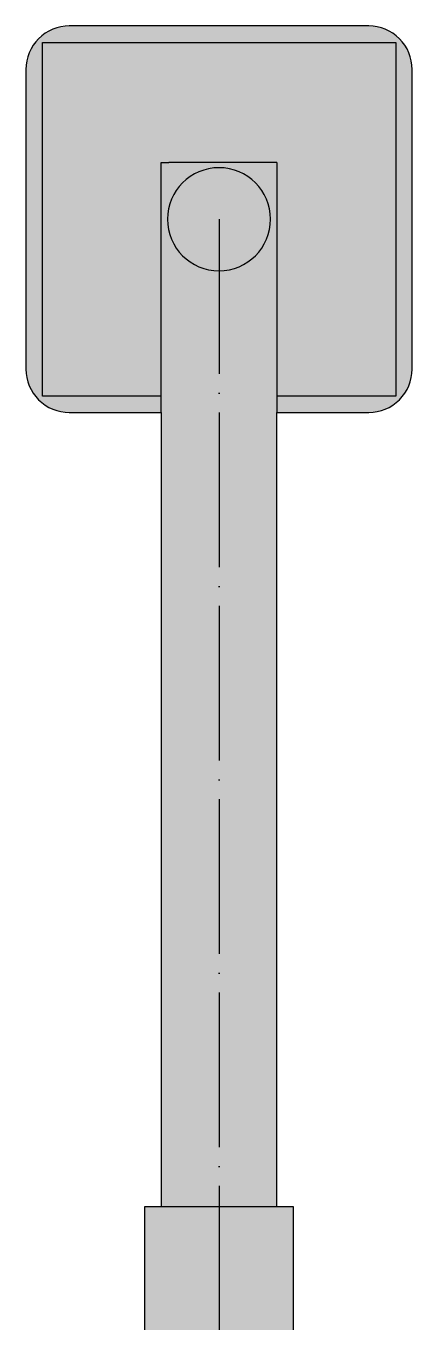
# Model space of a CAD drawing. Header units: millimetres. Extents: x 23077 to 36984, y -3880 to 22709.
# Drawn here: x 35584 to 36184, y 3008 to 5020 of the extents above; entities that cross this region are included whole.
import ezdxf

# ---------------------------------------------------------------- set-up
doc = ezdxf.new("R2010")
doc.units = ezdxf.units.MM
doc.set_wipeout_variables(frame=1)
doc.linetypes.add('ACAD_ISO04W100', pattern=[30, 24, -3, 0, -3])
doc.layers.add('LTM-1160-2', color=251, linetype='Continuous')
doc.layers.add('LTM-1160-2 Оси', color=254, linetype='ACAD_ISO04W100', lineweight=15)
doc.layers.add('LTM-1160-2 Штрих', color=41, linetype='Continuous', lineweight=15)

# ---------------------------------------------------------------- blocks, each defined once
blk = doc.blocks.new('BLOCK-20160221.15034769')
at = {"color": 0, "linetype": 'ByBlock', "lineweight": -2}
blk.add_wipeout([(-115.7, 570.9), (-115.7, -570.9), (115.7, -570.8), (115.7, 570.9)], dxfattribs=at)
at = {"layer": 'LTM-1160-2 Штрих', "transparency": 16777216}
h = blk.add_hatch(color=256, dxfattribs=at)
h.dxf.hatch_style = 1
h.paths.add_polyline_path([(115.7, 570.9), (-115.7, 570.9), (-115.7, -570.9), (115.7, -570.8)])
at = {"color": 0, "linetype": 'ByBlock', "lineweight": -2, "transparency": 16777216}
blk.add_lwpolyline([(115.7, 570.9), (-115.7, 570.9), (-115.7, -570.9), (115.7, -570.8), (115.7, 570.9)], dxfattribs=at)
blk = doc.blocks.new('BLOCK-20160221.15071778')
at = {"color": 0, "linetype": 'ByBlock', "lineweight": -2, "transparency": 16777216}
blk.add_wipeout([(90, -938.6), (90, 294.5), (232.6, 294.5), (232.6, 294.5), (258.4, 299.6), (280.2, 314.2), (294.9, 336.1), (300, 361.9), (300, 361.9), (300, 827.1), (300, 827.1), (294.9, 852.9), (280.2, 874.7), (258.4, 889.4), (232.6, 894.5), (-232.6, 894.5), (-232.6, 894.5), (-258.4, 889.4), (-280.2, 874.7), (-294.9, 852.9), (-300, 827.1), (-300, 361.9), (-300, 361.9), (-294.9, 336.1), (-280.2, 314.2), (-258.4, 299.6), (-232.6, 294.5), (-232.6, 294.5), (-90, 294.5), (-90, -938.6)], dxfattribs=at)
at = {"layer": 'LTM-1160-2 Штрих'}
h = blk.add_hatch(color=252, dxfattribs=at)
h.dxf.hatch_style = 1
edge = h.paths.add_edge_path()
edge.add_line((-90, -938.6), (90, -938.6))
edge.add_line((90, -938.6), (90, 294.5))
edge.add_line((90, 294.5), (232.6, 294.5))
edge.add_arc((232.6, 361.9), 67.4, 270, 360)
edge.add_line((300, 361.9), (300, 827.1))
edge.add_arc((232.6, 827.1), 67.4, 0, 90)
edge.add_line((232.6, 894.5), (-232.6, 894.5))
edge.add_arc((-232.6, 827.1), 67.4, 90, 180)
edge.add_line((-300, 827.1), (-300, 361.9))
edge.add_arc((-232.6, 361.9), 67.4, 180, 270)
edge.add_line((-232.6, 294.5), (-90, 294.5))
edge.add_line((-90, 294.5), (-90, -938.6))
at = {"color": 0, "linetype": 'ByBlock', "lineweight": -2, "transparency": 16777216, "extrusion": (0, 0, -1)}
for p, q in [((-274.5, 320), (-274.5, 869)), ((-274.5, 869), (274.5, 869)), ((274.5, 869), (274.5, 320)), ((-90, 682.7), (-78, 682.7)), ((0, 682.7), (-78, 682.7)), ((76, 682.7), (0, 682.7)), ((78, 682.7), (76, 682.7)), ((90, 682.7), (78, 682.7)), ((-90, 320), (-274.5, 320)), ((274.5, 320), (90, 320))]:
    blk.add_line(p, q, dxfattribs=at)
at = {"color": 0, "linetype": 'ByBlock', "lineweight": -2, "transparency": 16777216}
blk.add_lwpolyline([(-90, -938.6), (90, -938.6), (90, 294.5), (232.6, 294.5, 0.414214), (300, 361.9), (300, 827.1, 0.414214), (232.6, 894.5), (-232.6, 894.5, 0.414214), (-300, 827.1), (-300, 361.9, 0.414214), (-232.6, 294.5), (-90, 294.5), (-90, -938.6)], format="xyb", dxfattribs=at)
for points in [[(-90, 294.5), (-90, 682.7)], [(90, 682.7), (90, 294.5)]]:
    blk.add_lwpolyline(points, dxfattribs=at)
at = {"color": 0, "linetype": 'ByBlock', "lineweight": -2, "transparency": 16777216, "extrusion": (0, 0, -1)}
blk.add_circle((0, 594.5), 80, dxfattribs=at)
blk = doc.blocks.new('*U43')
at = {"color": 0, "linetype": 'ByBlock', "lineweight": -2, "extrusion": (0, 0, -1), "zscale": -1}
blk.add_blockref('BLOCK-20160221.15071778', (3721, 3555.5), dxfattribs=at)
blk.add_blockref('BLOCK-20160221.15034769', (3721, 2046), dxfattribs=at)
at = {"layer": 'LTM-1160-2 Оси', "lineweight": -2, "ltscale": 10, "extrusion": (0, 0, -1)}
blk.add_line((-3721, 4150), (-3721, 1229.6), dxfattribs=at)

msp = doc.modelspace()

# ---------------------------------------------------------------- block references
at = {"layer": 'LTM-1160-2', "xscale": -1}
msp.add_blockref('*U43', (32163.5, 569.8), dxfattribs=at)

doc.saveas('drawing.dxf')
